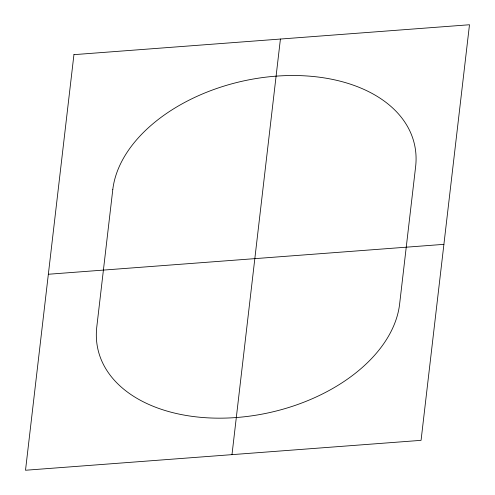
<?xml version="1.0" encoding="UTF-8"?>
<svg xmlns="http://www.w3.org/2000/svg" width="495" height="495" viewBox="0 0 495 495"><rect width="100%" height="100%" fill="white"/><g stroke="black" fill="none" stroke-linecap="round" stroke-linejoin="round"><path stroke-width="0.74" d="M231.988 454.639L280.418 39.043M48.349 274.255L443.904 244.344M73.934 54.654L25.511 470.25L421.066 440.346L469.489 24.75L73.934 54.654M112.786 189.641L96.785 326.935A154.038 99.427 -12.6 0 0 236.313 417.532A154.038 99.427 -12.6 0 0 399.62 304.041L415.614 166.747A154.038 99.427 -12.6 0 0 276.092 76.15A154.038 99.427 -12.6 0 0 112.786 189.641"/></g></svg>
